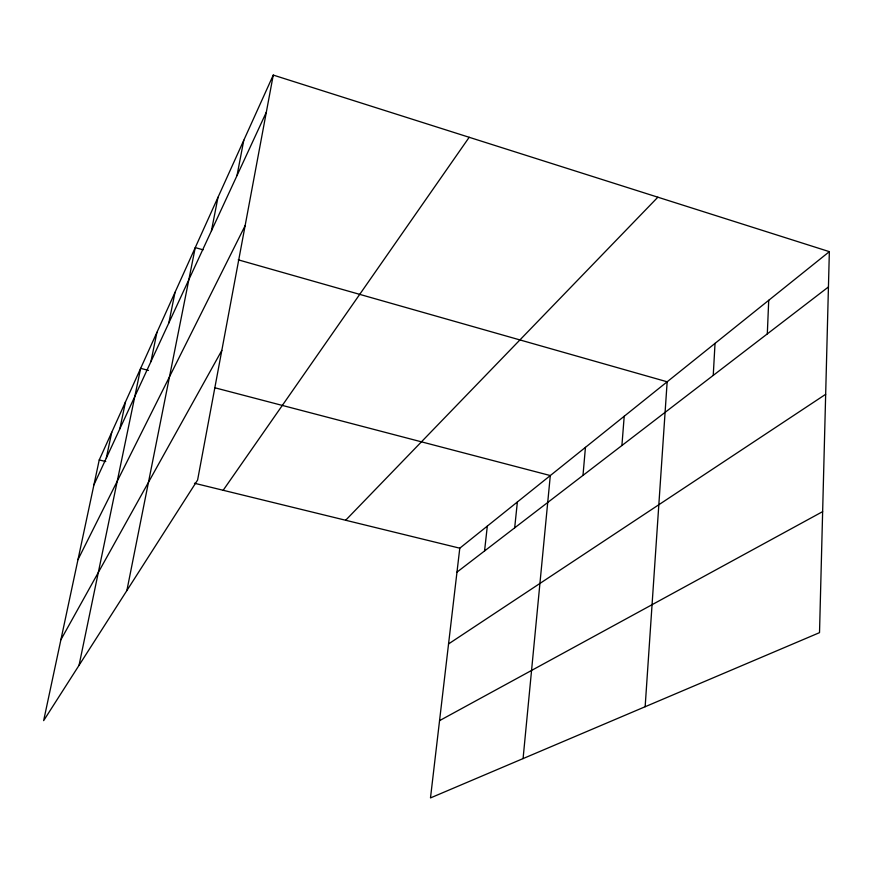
<?xml version="1.0" encoding="UTF-8"?>
<svg xmlns="http://www.w3.org/2000/svg" width="873" height="873" viewBox="0 0 873 873"><rect width="100%" height="100%" fill="white"/><g stroke="black" fill="none" stroke-linecap="round" stroke-linejoin="round"><path stroke-width="1.31" d="M829.35 251.653L819.518 632.652L430.487 797.922L459.787 548.189L829.35 251.653L273.26 75.078L99.238 459.951L43.65 720.64L197.604 480.019L273.26 75.078M767.312 333.89L768.72 300.301M713.241 375.401L715.031 343.384M645.147 706.737L667.158 381.796L238.242 259.827M621.914 445.514L624.206 416.268M582.989 475.403L585.445 447.358M523.08 758.593L550.306 475.556L214.922 387.787M514.677 527.838L517.373 501.986M484.559 550.972L487.32 526.103M237.019 175.549L243.785 140.247M211.419 230.887L217.999 197.276M126.88 590.552L195.246 247.594L203.071 249.82M168.827 322.955L175.026 292.324M150.92 361.662L156.933 332.34M79.05 665.302L140.651 368.351L148.475 370.403M119.841 428.839L125.494 401.875M106.277 458.161L111.755 432.266M93.924 484.853L266.32 112.224M77.981 559.626L245.127 225.66M60.903 639.734L221.818 350.433M223.172 490.277L469.194 137.29M345.653 520.253L657.86 197.2M456.972 572.142L828.444 286.955M448.558 643.925L825.672 394.301M439.556 720.64L822.639 511.633M99.238 459.951L105.764 461.544M194.461 483.249L459.787 548.189"/></g></svg>
